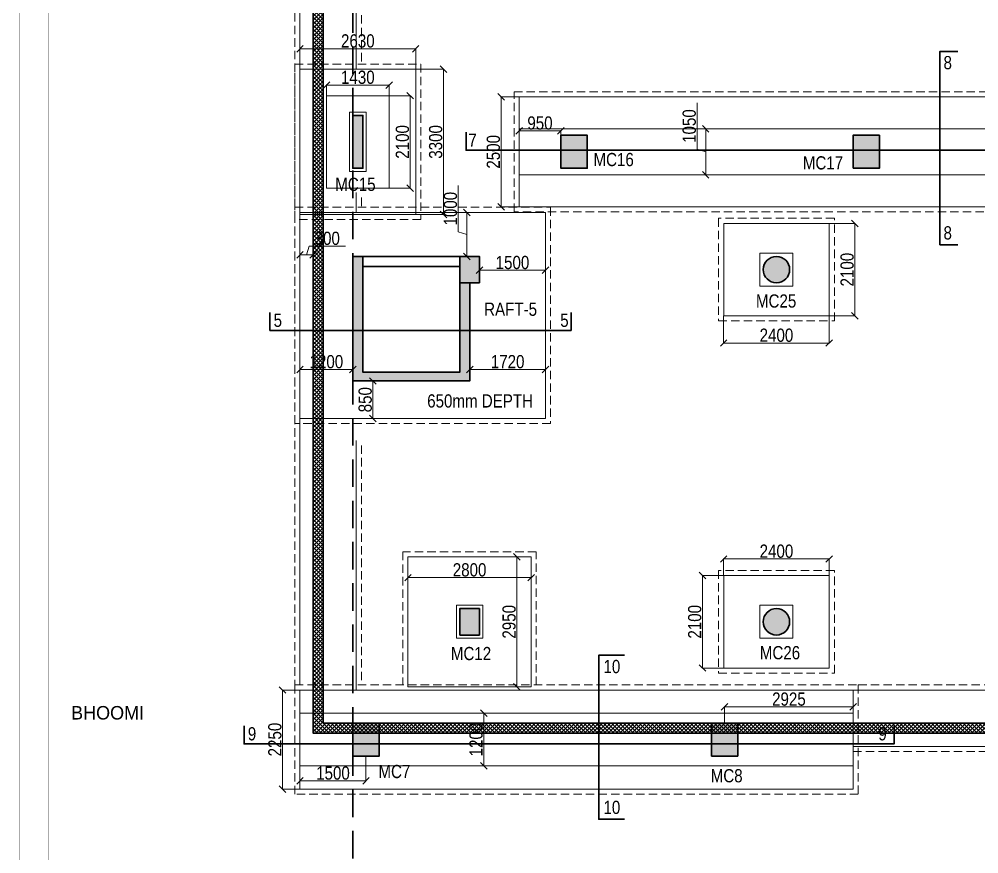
# Model space of a CAD drawing. Header units: millimetres. Extents: x 1112055 to 3390982, y -148532 to 766891.
# Drawn here: x 1978202 to 2000013, y 611892 to 630850 of the extents above; entities that cross this region are included whole.
import ezdxf

# ---------------------------------------------------------------- set-up
doc = ezdxf.new("R2010")
doc.units = ezdxf.units.MM
doc.header["$PDMODE"] = 35
doc.header["$PDSIZE"] = -25
doc.linetypes.add('DASHED2', pattern=[0.375, 0.25, -0.125])
doc.linetypes.add('Hidden', pattern=[9.525, 6.35, -3.175])
for name, color, linetype, lineweight in [('B COL. NO.', 3, 'Continuous', 20), ('B FINAL COLUMN', 1, 'Continuous', 30), ('B FOOTING', 49, 'Continuous', 20), ('B FOOTING DIM', 234, 'Continuous', 9), ('B HATCH', 250, 'Continuous', 0), ('B P.C.C', 251, 'Continuous', 0), ('B TITLE BLOCK', 250, 'Continuous', 0)]:
    doc.layers.add(name, color=color, linetype=linetype, lineweight=lineweight)
doc.layers.add('B Pedestal', color=7, linetype='Continuous', lineweight=9, true_color=0x5c8948)
doc.layers.add('B-COL HT', color=7, linetype='Continuous', lineweight=0, true_color=0x4e4f45)
doc.styles.add('SWINC', font='swissc.ttf')
doc.dimstyles.new('BHOOMI', dxfattribs={"dimtxt": 230, "dimasz": 150, "dimexe": 10, "dimexo": 0, "dimgap": 25, "dimtad": 1, "dimdec": 0, "dimzin": 0, "dimdsep": 46, "dimtxsty": 'SWINC', "dimblk": 'OBLIQUE', "dimcen": 0.09, "dimclrd": 250, "dimclre": 250, "dimclrt": 256, "dimaunit": 1, "dimadec": 3, "dimazin": 0, "dimtfac": 1, "dimtdec": 0, "dimtofl": 0, "dimtmove": 1, "dimatfit": 3, "dimfxl": 100, "dimtolj": 1, "dimtzin": 0, "dimlwd": 9, "dimlwe": 5, "dimarcsym": 0})

# ---------------------------------------------------------------- blocks, each defined once
blk = doc.blocks.new('_Oblique')
at = {"color": 0, "linetype": 'ByBlock', "lineweight": -2}
blk.add_line((-0.5, -0.5), (0.5, 0.5), dxfattribs=at)
blk = doc.blocks.new('*D2674')
at = {"layer": 'B FOOTING DIM', "color": 250, "lineweight": 5, "ltscale": 0.5, "transparency": 16777216}
for p, q in [((1988664, 625462), (1988664, 625137)), ((1990164, 625462), (1990164, 625137)), ((1988664, 625147), (1990164, 625147))]:
    blk.add_line(p, q, dxfattribs=at)
at = {"layer": 'Defpoints', "color": 0, "transparency": 16777216}
for p in [(1988664, 625462), (1990164, 625462), (1990164, 625147)]:
    blk.add_point(p, dxfattribs=at)
at = {"layer": 'B FOOTING DIM', "color": 250, "lineweight": 5, "transparency": 16777216, "xscale": 150, "yscale": 150, "zscale": 150, "rotation": 180}
blk.add_blockref('_Oblique', (1988664, 625147), dxfattribs=at)
at = {"layer": 'B FOOTING DIM', "color": 250, "lineweight": 5, "transparency": 16777216, "xscale": 150, "yscale": 150, "zscale": 150}
blk.add_blockref('_Oblique', (1990164, 625147), dxfattribs=at)
at = {"layer": 'B FOOTING DIM', "transparency": 16777216, "insert": (1989414, 625322), "char_height": 300, "attachment_point": 5, "style": 'SWINC'}
blk.add_mtext('\\A1;1500', dxfattribs=at)
blk = doc.blocks.new('*D2675')
at = {"layer": 'B FOOTING DIM', "color": 250, "lineweight": 5, "ltscale": 0.5, "transparency": 16777216}
for p, q in [((1988180, 627071), (1988180, 626021)), ((1988577, 626462), (1988367, 626462)), ((1988377, 625462), (1988377, 626462)), ((1988180, 626021), (1988377, 625962)), ((1988664, 625462), (1988367, 625462))]:
    blk.add_line(p, q, dxfattribs=at)
at = {"layer": 'Defpoints', "color": 0, "transparency": 16777216}
for p in [(1988377, 626462), (1988577, 626462), (1988664, 625462)]:
    blk.add_point(p, dxfattribs=at)
at = {"layer": 'B FOOTING DIM', "color": 250, "lineweight": 5, "transparency": 16777216, "xscale": 150, "yscale": 150, "zscale": 150}
for p, rotation in [((1988377, 626462), 90), ((1988377, 625462), 270)]:
    blk.add_blockref('_Oblique', p, dxfattribs=dict(at, rotation=rotation))
at = {"layer": 'B FOOTING DIM', "transparency": 16777216, "insert": (1988005, 626546), "char_height": 300, "attachment_point": 5, "rotation": 90, "style": 'SWINC'}
blk.add_mtext('\\A1;1000', dxfattribs=at)
blk = doc.blocks.new('*D2676')
at = {"layer": 'B FOOTING DIM', "color": 250, "lineweight": 5, "ltscale": 0.5, "transparency": 16777216}
for p, q in [((1984793, 625696), (1984734, 625498)), ((1985615, 625696), (1984793, 625696)), ((1984584, 625426), (1984584, 625508)), ((1984884, 625498), (1984584, 625498)), ((1984884, 625364), (1984884, 625508))]:
    blk.add_line(p, q, dxfattribs=at)
at = {"layer": 'Defpoints', "color": 0, "transparency": 16777216}
for p in [(1984584, 625498), (1984584, 625426), (1984884, 625364)]:
    blk.add_point(p, dxfattribs=at)
at = {"layer": 'B FOOTING DIM', "color": 250, "lineweight": 5, "transparency": 16777216, "xscale": 150, "yscale": 150, "zscale": 150, "rotation": 180}
blk.add_blockref('_Oblique', (1984584, 625498), dxfattribs=at)
at = {"layer": 'B FOOTING DIM', "color": 250, "lineweight": 5, "transparency": 16777216, "xscale": 150, "yscale": 150, "zscale": 150}
blk.add_blockref('_Oblique', (1984884, 625498), dxfattribs=at)
at = {"layer": 'B FOOTING DIM', "transparency": 16777216, "insert": (1985204, 625871), "char_height": 300, "attachment_point": 5, "style": 'SWINC'}
blk.add_mtext('\\A1;300', dxfattribs=at)
blk = doc.blocks.new('*D2677')
at = {"layer": 'B FOOTING DIM', "color": 250, "lineweight": 5, "ltscale": 0.5, "transparency": 16777216}
for p, q in [((1985784, 622632), (1986252, 622632)), ((1986242, 622632), (1986242, 621782)), ((1985784, 621782), (1986252, 621782))]:
    blk.add_line(p, q, dxfattribs=at)
at = {"layer": 'Defpoints', "color": 0, "transparency": 16777216}
for p in [(1985784, 622632), (1985784, 621782), (1986242, 621782)]:
    blk.add_point(p, dxfattribs=at)
at = {"layer": 'B FOOTING DIM', "color": 250, "lineweight": 5, "transparency": 16777216, "xscale": 150, "yscale": 150, "zscale": 150}
for p, rotation in [((1986242, 622632), 90), ((1986242, 621782), 270)]:
    blk.add_blockref('_Oblique', p, dxfattribs=dict(at, rotation=rotation))
at = {"layer": 'B FOOTING DIM', "transparency": 16777216, "insert": (1986067, 622207), "char_height": 300, "attachment_point": 5, "rotation": 90, "style": 'SWINC'}
blk.add_mtext('\\A1;850', dxfattribs=at)
blk = doc.blocks.new('*D2678')
at = {"layer": 'B FOOTING DIM', "color": 250, "lineweight": 5, "ltscale": 0.5, "transparency": 16777216}
for p, q in [((1988444, 622632), (1988444, 622904)), ((1988444, 622894), (1990164, 622894)), ((1990164, 622632), (1990164, 622904))]:
    blk.add_line(p, q, dxfattribs=at)
at = {"layer": 'Defpoints', "color": 0, "transparency": 16777216}
for p in [(1990164, 622894), (1988444, 622632), (1990164, 622632)]:
    blk.add_point(p, dxfattribs=at)
at = {"layer": 'B FOOTING DIM', "color": 250, "lineweight": 5, "transparency": 16777216, "xscale": 150, "yscale": 150, "zscale": 150, "rotation": 180}
blk.add_blockref('_Oblique', (1988444, 622894), dxfattribs=at)
at = {"layer": 'B FOOTING DIM', "color": 250, "lineweight": 5, "transparency": 16777216, "xscale": 150, "yscale": 150, "zscale": 150}
blk.add_blockref('_Oblique', (1990164, 622894), dxfattribs=at)
at = {"layer": 'B FOOTING DIM', "transparency": 16777216, "insert": (1989304, 623069), "char_height": 300, "attachment_point": 5, "style": 'SWINC'}
blk.add_mtext('\\A1;1720', dxfattribs=at)
blk = doc.blocks.new('*D2679')
at = {"layer": 'B FOOTING DIM', "color": 250, "lineweight": 5, "ltscale": 0.5, "transparency": 16777216}
for p, q in [((1987039, 618637), (1987039, 618155)), ((1989839, 618637), (1989839, 618155)), ((1987039, 618165), (1989839, 618165))]:
    blk.add_line(p, q, dxfattribs=at)
at = {"layer": 'Defpoints', "color": 0, "transparency": 16777216}
for p in [(1987039, 618637), (1989839, 618637), (1989839, 618165)]:
    blk.add_point(p, dxfattribs=at)
at = {"layer": 'B FOOTING DIM', "color": 250, "lineweight": 5, "transparency": 16777216, "xscale": 150, "yscale": 150, "zscale": 150, "rotation": 180}
blk.add_blockref('_Oblique', (1987039, 618165), dxfattribs=at)
at = {"layer": 'B FOOTING DIM', "color": 250, "lineweight": 5, "transparency": 16777216, "xscale": 150, "yscale": 150, "zscale": 150}
blk.add_blockref('_Oblique', (1989839, 618165), dxfattribs=at)
at = {"layer": 'B FOOTING DIM', "transparency": 16777216, "insert": (1988439, 618340), "char_height": 300, "attachment_point": 5, "style": 'SWINC'}
blk.add_mtext('\\A1;2800', dxfattribs=at)
blk = doc.blocks.new('*D2680')
at = {"layer": 'B FOOTING DIM', "color": 250, "lineweight": 5, "ltscale": 0.5, "transparency": 16777216}
for p, q in [((1989839, 618637), (1989503, 618637)), ((1989513, 618637), (1989513, 615687)), ((1989839, 615687), (1989503, 615687))]:
    blk.add_line(p, q, dxfattribs=at)
at = {"layer": 'Defpoints', "color": 0, "transparency": 16777216}
for p in [(1989839, 618637), (1989513, 615687), (1989839, 615687)]:
    blk.add_point(p, dxfattribs=at)
at = {"layer": 'B FOOTING DIM', "color": 250, "lineweight": 5, "transparency": 16777216, "xscale": 150, "yscale": 150, "zscale": 150}
for p, rotation in [((1989513, 618637), 90), ((1989513, 615687), 270)]:
    blk.add_blockref('_Oblique', p, dxfattribs=dict(at, rotation=rotation))
at = {"layer": 'B FOOTING DIM', "transparency": 16777216, "insert": (1989338, 617162), "char_height": 300, "attachment_point": 5, "rotation": 90, "style": 'SWINC'}
blk.add_mtext('\\A1;2950', dxfattribs=at)
blk = doc.blocks.new('*D2683')
at = {"layer": 'B FOOTING DIM', "color": 250, "lineweight": 5, "ltscale": 0.5, "transparency": 16777216}
for p, q in [((1987214, 629713), (1987854, 629713)), ((1987844, 626413), (1987844, 629713)), ((1987214, 626413), (1987854, 626413))]:
    blk.add_line(p, q, dxfattribs=at)
at = {"layer": 'Defpoints', "color": 0, "transparency": 16777216}
for p in [(1987214, 629713), (1987844, 629713), (1987214, 626413)]:
    blk.add_point(p, dxfattribs=at)
at = {"layer": 'B FOOTING DIM', "color": 250, "lineweight": 5, "transparency": 16777216, "xscale": 150, "yscale": 150, "zscale": 150}
for p, rotation in [((1987844, 629713), 90), ((1987844, 626413), 270)]:
    blk.add_blockref('_Oblique', p, dxfattribs=dict(at, rotation=rotation))
at = {"layer": 'B FOOTING DIM', "transparency": 16777216, "insert": (1987669, 628063), "char_height": 300, "attachment_point": 5, "rotation": 90, "style": 'SWINC'}
blk.add_mtext('\\A1;3300', dxfattribs=at)
blk = doc.blocks.new('*D2684')
at = {"layer": 'B FOOTING DIM', "color": 250, "lineweight": 5, "ltscale": 0.5, "transparency": 16777216}
for p, q in [((1984584, 629713), (1984584, 630190)), ((1987214, 630180), (1984584, 630180)), ((1987214, 629713), (1987214, 630190))]:
    blk.add_line(p, q, dxfattribs=at)
at = {"layer": 'Defpoints', "color": 0, "transparency": 16777216}
for p in [(1984584, 630180), (1984584, 629713), (1987214, 629713)]:
    blk.add_point(p, dxfattribs=at)
at = {"layer": 'B FOOTING DIM', "color": 250, "lineweight": 5, "transparency": 16777216, "xscale": 150, "yscale": 150, "zscale": 150, "rotation": 180}
blk.add_blockref('_Oblique', (1984584, 630180), dxfattribs=at)
at = {"layer": 'B FOOTING DIM', "color": 250, "lineweight": 5, "transparency": 16777216, "xscale": 150, "yscale": 150, "zscale": 150}
blk.add_blockref('_Oblique', (1987214, 630180), dxfattribs=at)
at = {"layer": 'B FOOTING DIM', "transparency": 16777216, "insert": (1985899, 630355), "char_height": 300, "attachment_point": 5, "style": 'SWINC'}
blk.add_mtext('\\A1;2630', dxfattribs=at)
blk = doc.blocks.new('*D2685')
at = {"layer": 'B FOOTING DIM', "color": 250, "lineweight": 5, "ltscale": 0.5, "transparency": 16777216}
for p, q in [((1985184, 629113), (1985184, 629365)), ((1986614, 629355), (1985184, 629355)), ((1986614, 629113), (1986614, 629365))]:
    blk.add_line(p, q, dxfattribs=at)
at = {"layer": 'Defpoints', "color": 0, "transparency": 16777216}
for p in [(1985184, 629355), (1985184, 629113), (1986614, 629113)]:
    blk.add_point(p, dxfattribs=at)
at = {"layer": 'B FOOTING DIM', "color": 250, "lineweight": 5, "transparency": 16777216, "xscale": 150, "yscale": 150, "zscale": 150, "rotation": 180}
blk.add_blockref('_Oblique', (1985184, 629355), dxfattribs=at)
at = {"layer": 'B FOOTING DIM', "color": 250, "lineweight": 5, "transparency": 16777216, "xscale": 150, "yscale": 150, "zscale": 150}
blk.add_blockref('_Oblique', (1986614, 629355), dxfattribs=at)
at = {"layer": 'B FOOTING DIM', "transparency": 16777216, "insert": (1985899, 629530), "char_height": 300, "attachment_point": 5, "style": 'SWINC'}
blk.add_mtext('\\A1;1430', dxfattribs=at)
blk = doc.blocks.new('*D2686')
at = {"layer": 'B FOOTING DIM', "color": 250, "lineweight": 5, "ltscale": 0.5, "transparency": 16777216}
for p, q in [((1986614, 629113), (1987098, 629113)), ((1987088, 629113), (1987088, 627013)), ((1986614, 627013), (1987098, 627013))]:
    blk.add_line(p, q, dxfattribs=at)
at = {"layer": 'Defpoints', "color": 0, "transparency": 16777216}
for p in [(1986614, 629113), (1986614, 627013), (1987088, 627013)]:
    blk.add_point(p, dxfattribs=at)
at = {"layer": 'B FOOTING DIM', "color": 250, "lineweight": 5, "transparency": 16777216, "xscale": 150, "yscale": 150, "zscale": 150}
for p, rotation in [((1987088, 629113), 90), ((1987088, 627013), 270)]:
    blk.add_blockref('_Oblique', p, dxfattribs=dict(at, rotation=rotation))
at = {"layer": 'B FOOTING DIM', "transparency": 16777216, "insert": (1986913, 628063), "char_height": 300, "attachment_point": 5, "rotation": 90, "style": 'SWINC'}
blk.add_mtext('\\A1;2100', dxfattribs=at)
blk = doc.blocks.new('*D2562')
at = {"layer": 'B FOOTING DIM', "color": 250, "lineweight": 5, "ltscale": 0.5, "transparency": 16777216}
for p, q in [((1994214, 618212), (1993722, 618212)), ((1993732, 618212), (1993732, 616112)), ((1994214, 616112), (1993722, 616112))]:
    blk.add_line(p, q, dxfattribs=at)
at = {"layer": 'Defpoints', "color": 0, "transparency": 16777216}
for p in [(1994214, 618212), (1993732, 616112), (1994214, 616112)]:
    blk.add_point(p, dxfattribs=at)
at = {"layer": 'B FOOTING DIM', "color": 250, "lineweight": 5, "transparency": 16777216, "xscale": 150, "yscale": 150, "zscale": 150}
for p, rotation in [((1993732, 618212), 90), ((1993732, 616112), 270)]:
    blk.add_blockref('_Oblique', p, dxfattribs=dict(at, rotation=rotation))
at = {"layer": 'B FOOTING DIM', "transparency": 16777216, "insert": (1993557, 617162), "char_height": 300, "attachment_point": 5, "rotation": 90, "style": 'SWINC'}
blk.add_mtext('\\A1;2100', dxfattribs=at)
blk = doc.blocks.new('*D2563')
at = {"layer": 'B FOOTING DIM', "color": 250, "lineweight": 5, "ltscale": 0.5, "transparency": 16777216}
for p, q in [((1994214, 618212), (1994214, 618599)), ((1994214, 618589), (1996614, 618589)), ((1996614, 618212), (1996614, 618599))]:
    blk.add_line(p, q, dxfattribs=at)
at = {"layer": 'Defpoints', "color": 0, "transparency": 16777216}
for p in [(1996614, 618589), (1994214, 618212), (1996614, 618212)]:
    blk.add_point(p, dxfattribs=at)
at = {"layer": 'B FOOTING DIM', "color": 250, "lineweight": 5, "transparency": 16777216, "xscale": 150, "yscale": 150, "zscale": 150, "rotation": 180}
blk.add_blockref('_Oblique', (1994214, 618589), dxfattribs=at)
at = {"layer": 'B FOOTING DIM', "color": 250, "lineweight": 5, "transparency": 16777216, "xscale": 150, "yscale": 150, "zscale": 150}
blk.add_blockref('_Oblique', (1996614, 618589), dxfattribs=at)
at = {"layer": 'B FOOTING DIM', "transparency": 16777216, "insert": (1995414, 618764), "char_height": 300, "attachment_point": 5, "style": 'SWINC'}
blk.add_mtext('\\A1;2400', dxfattribs=at)
blk = doc.blocks.new('*D2564')
at = {"layer": 'B FOOTING DIM', "color": 250, "lineweight": 5, "ltscale": 0.5, "transparency": 16777216}
for p, q in [((1996614, 626212), (1997206, 626212)), ((1997196, 626212), (1997196, 624112)), ((1996614, 624112), (1997206, 624112))]:
    blk.add_line(p, q, dxfattribs=at)
at = {"layer": 'Defpoints', "color": 0, "transparency": 16777216}
for p in [(1996614, 626212), (1996614, 624112), (1997196, 624112)]:
    blk.add_point(p, dxfattribs=at)
at = {"layer": 'B FOOTING DIM', "color": 250, "lineweight": 5, "transparency": 16777216, "xscale": 150, "yscale": 150, "zscale": 150}
for p, rotation in [((1997196, 626212), 90), ((1997196, 624112), 270)]:
    blk.add_blockref('_Oblique', p, dxfattribs=dict(at, rotation=rotation))
at = {"layer": 'B FOOTING DIM', "transparency": 16777216, "insert": (1997021, 625162), "char_height": 300, "attachment_point": 5, "rotation": 90, "style": 'SWINC'}
blk.add_mtext('\\A1;2100', dxfattribs=at)
blk = doc.blocks.new('*D2565')
at = {"layer": 'B FOOTING DIM', "color": 250, "lineweight": 5, "ltscale": 0.5, "transparency": 16777216}
for p, q in [((1994214, 624112), (1994214, 623485)), ((1996614, 624112), (1996614, 623485)), ((1994214, 623495), (1996614, 623495))]:
    blk.add_line(p, q, dxfattribs=at)
at = {"layer": 'Defpoints', "color": 0, "transparency": 16777216}
for p in [(1994214, 624112), (1996614, 624112), (1996614, 623495)]:
    blk.add_point(p, dxfattribs=at)
at = {"layer": 'B FOOTING DIM', "color": 250, "lineweight": 5, "transparency": 16777216, "xscale": 150, "yscale": 150, "zscale": 150, "rotation": 180}
blk.add_blockref('_Oblique', (1994214, 623495), dxfattribs=at)
at = {"layer": 'B FOOTING DIM', "color": 250, "lineweight": 5, "transparency": 16777216, "xscale": 150, "yscale": 150, "zscale": 150}
blk.add_blockref('_Oblique', (1996614, 623495), dxfattribs=at)
at = {"layer": 'B FOOTING DIM', "transparency": 16777216, "insert": (1995414, 623670), "char_height": 300, "attachment_point": 5, "style": 'SWINC'}
blk.add_mtext('\\A1;2400', dxfattribs=at)
blk = doc.blocks.new('*D2581')
at = {"layer": 'B FOOTING DIM', "color": 250, "lineweight": 5, "ltscale": 0.5, "transparency": 16777216}
for p, q in [((1984584, 622632), (1984584, 622904)), ((1985784, 622894), (1984584, 622894)), ((1985784, 622632), (1985784, 622904))]:
    blk.add_line(p, q, dxfattribs=at)
at = {"layer": 'Defpoints', "color": 0, "transparency": 16777216}
for p in [(1984584, 622894), (1984584, 622632), (1985784, 622632)]:
    blk.add_point(p, dxfattribs=at)
at = {"layer": 'B FOOTING DIM', "color": 250, "lineweight": 5, "transparency": 16777216, "xscale": 150, "yscale": 150, "zscale": 150, "rotation": 180}
blk.add_blockref('_Oblique', (1984584, 622894), dxfattribs=at)
at = {"layer": 'B FOOTING DIM', "color": 250, "lineweight": 5, "transparency": 16777216, "xscale": 150, "yscale": 150, "zscale": 150}
blk.add_blockref('_Oblique', (1985784, 622894), dxfattribs=at)
at = {"layer": 'B FOOTING DIM', "transparency": 16777216, "insert": (1985184, 623069), "char_height": 300, "attachment_point": 5, "style": 'SWINC'}
blk.add_mtext('\\A1;1200', dxfattribs=at)
blk = doc.blocks.new('*D2656')
at = {"layer": 'B FOOTING DIM', "color": 250, "lineweight": 5, "ltscale": 0.5, "transparency": 16777216}
for p, q in [((1989564, 629088), (1989145, 629088)), ((1989155, 629088), (1989155, 626588)), ((1989564, 626588), (1989145, 626588))]:
    blk.add_line(p, q, dxfattribs=at)
at = {"layer": 'Defpoints', "color": 0, "transparency": 16777216}
for p in [(1989564, 629088), (1989155, 626588), (1989564, 626588)]:
    blk.add_point(p, dxfattribs=at)
at = {"layer": 'B FOOTING DIM', "color": 250, "lineweight": 5, "transparency": 16777216, "xscale": 150, "yscale": 150, "zscale": 150}
for p, rotation in [((1989155, 629088), 90), ((1989155, 626588), 270)]:
    blk.add_blockref('_Oblique', p, dxfattribs=dict(at, rotation=rotation))
at = {"layer": 'B FOOTING DIM', "transparency": 16777216, "insert": (1988980, 627838), "char_height": 300, "attachment_point": 5, "rotation": 90, "style": 'SWINC'}
blk.add_mtext('\\A1;2500', dxfattribs=at)
blk = doc.blocks.new('*D2657')
at = {"layer": 'B FOOTING DIM', "color": 250, "lineweight": 5, "ltscale": 0.5, "transparency": 16777216}
for p, q in [((1993608, 628948), (1993608, 627898)), ((1993902, 628363), (1993795, 628363)), ((1993805, 627313), (1993805, 628363)), ((1993608, 627898), (1993805, 627838)), ((1993902, 627313), (1993795, 627313))]:
    blk.add_line(p, q, dxfattribs=at)
at = {"layer": 'Defpoints', "color": 0, "transparency": 16777216}
for p in [(1993805, 628363), (1993902, 628363), (1993902, 627313)]:
    blk.add_point(p, dxfattribs=at)
at = {"layer": 'B FOOTING DIM', "color": 250, "lineweight": 5, "transparency": 16777216, "xscale": 150, "yscale": 150, "zscale": 150}
for p, rotation in [((1993805, 628363), 90), ((1993805, 627313), 270)]:
    blk.add_blockref('_Oblique', p, dxfattribs=dict(at, rotation=rotation))
at = {"layer": 'B FOOTING DIM', "transparency": 16777216, "insert": (1993433, 628423), "char_height": 300, "attachment_point": 5, "rotation": 90, "style": 'SWINC'}
blk.add_mtext('\\A1;1050', dxfattribs=at)
blk = doc.blocks.new('*D2659')
at = {"layer": 'B FOOTING DIM', "color": 250, "lineweight": 5, "ltscale": 0.5, "transparency": 16777216}
for p, q in [((1989564, 628213), (1989564, 628326)), ((1990514, 628316), (1989564, 628316)), ((1990514, 628213), (1990514, 628326))]:
    blk.add_line(p, q, dxfattribs=at)
at = {"layer": 'Defpoints', "color": 0, "transparency": 16777216}
for p in [(1989564, 628316), (1989564, 628213), (1990514, 628213)]:
    blk.add_point(p, dxfattribs=at)
at = {"layer": 'B FOOTING DIM', "color": 250, "lineweight": 5, "transparency": 16777216, "xscale": 150, "yscale": 150, "zscale": 150, "rotation": 180}
blk.add_blockref('_Oblique', (1989564, 628316), dxfattribs=at)
at = {"layer": 'B FOOTING DIM', "color": 250, "lineweight": 5, "transparency": 16777216, "xscale": 150, "yscale": 150, "zscale": 150}
blk.add_blockref('_Oblique', (1990514, 628316), dxfattribs=at)
at = {"layer": 'B FOOTING DIM', "transparency": 16777216, "insert": (1990039, 628491), "char_height": 300, "attachment_point": 5, "style": 'SWINC'}
blk.add_mtext('\\A1;950', dxfattribs=at)
blk = doc.blocks.new('*D2660')
at = {"layer": 'B FOOTING DIM', "color": 250, "lineweight": 5, "ltscale": 0.5, "transparency": 16777216}
for p, q in [((1984584, 614112), (1984584, 613539)), ((1986084, 614112), (1986084, 613539)), ((1986084, 613549), (1984584, 613549))]:
    blk.add_line(p, q, dxfattribs=at)
at = {"layer": 'Defpoints', "color": 0, "transparency": 16777216}
for p in [(1984584, 614112), (1986084, 614112), (1984584, 613549)]:
    blk.add_point(p, dxfattribs=at)
at = {"layer": 'B FOOTING DIM', "color": 250, "lineweight": 5, "transparency": 16777216, "xscale": 150, "yscale": 150, "zscale": 150, "rotation": 180}
blk.add_blockref('_Oblique', (1984584, 613549), dxfattribs=at)
at = {"layer": 'B FOOTING DIM', "color": 250, "lineweight": 5, "transparency": 16777216, "xscale": 150, "yscale": 150, "zscale": 150}
blk.add_blockref('_Oblique', (1986084, 613549), dxfattribs=at)
at = {"layer": 'B FOOTING DIM', "transparency": 16777216, "insert": (1985334, 613724), "char_height": 300, "attachment_point": 5, "style": 'SWINC'}
blk.add_mtext('\\A1;1500', dxfattribs=at)
blk = doc.blocks.new('*D2661')
at = {"layer": 'B FOOTING DIM', "color": 250, "lineweight": 5, "ltscale": 0.5, "transparency": 16777216}
for p, q in [((1994234, 614862), (1994234, 615239)), ((1994234, 615229), (1997159, 615229)), ((1997159, 614862), (1997159, 615239))]:
    blk.add_line(p, q, dxfattribs=at)
at = {"layer": 'Defpoints', "color": 0, "transparency": 16777216}
for p in [(1997159, 615229), (1994234, 614862), (1997159, 614862)]:
    blk.add_point(p, dxfattribs=at)
at = {"layer": 'B FOOTING DIM', "color": 250, "lineweight": 5, "transparency": 16777216, "xscale": 150, "yscale": 150, "zscale": 150, "rotation": 180}
blk.add_blockref('_Oblique', (1994234, 615229), dxfattribs=at)
at = {"layer": 'B FOOTING DIM', "color": 250, "lineweight": 5, "transparency": 16777216, "xscale": 150, "yscale": 150, "zscale": 150}
blk.add_blockref('_Oblique', (1997159, 615229), dxfattribs=at)
at = {"layer": 'B FOOTING DIM', "transparency": 16777216, "insert": (1995697, 615404), "char_height": 300, "attachment_point": 5, "style": 'SWINC'}
blk.add_mtext('\\A1;2925', dxfattribs=at)
blk = doc.blocks.new('*D2662')
at = {"layer": 'B FOOTING DIM', "color": 250, "lineweight": 5, "ltscale": 0.5, "transparency": 16777216}
for p, q in [((1984584, 615612), (1984179, 615612)), ((1984189, 613362), (1984189, 615612)), ((1984584, 613362), (1984179, 613362))]:
    blk.add_line(p, q, dxfattribs=at)
at = {"layer": 'Defpoints', "color": 0, "transparency": 16777216}
for p in [(1984189, 615612), (1984584, 615612), (1984584, 613362)]:
    blk.add_point(p, dxfattribs=at)
at = {"layer": 'B FOOTING DIM', "color": 250, "lineweight": 5, "transparency": 16777216, "xscale": 150, "yscale": 150, "zscale": 150}
for p, rotation in [((1984189, 615612), 90), ((1984189, 613362), 270)]:
    blk.add_blockref('_Oblique', p, dxfattribs=dict(at, rotation=rotation))
at = {"layer": 'B FOOTING DIM', "transparency": 16777216, "insert": (1984014, 614487), "char_height": 300, "attachment_point": 5, "rotation": 90, "style": 'SWINC'}
blk.add_mtext('\\A1;2250', dxfattribs=at)
blk = doc.blocks.new('*D2663')
at = {"layer": 'B FOOTING DIM', "color": 250, "lineweight": 5, "ltscale": 0.5, "transparency": 16777216}
for p, q in [((1988591, 615087), (1988771, 615087)), ((1988761, 613887), (1988761, 615087)), ((1988591, 613887), (1988771, 613887))]:
    blk.add_line(p, q, dxfattribs=at)
at = {"layer": 'Defpoints', "color": 0, "transparency": 16777216}
for p in [(1988591, 615087), (1988761, 615087), (1988591, 613887)]:
    blk.add_point(p, dxfattribs=at)
at = {"layer": 'B FOOTING DIM', "color": 250, "lineweight": 5, "transparency": 16777216, "xscale": 150, "yscale": 150, "zscale": 150}
for p, rotation in [((1988761, 615087), 90), ((1988761, 613887), 270)]:
    blk.add_blockref('_Oblique', p, dxfattribs=dict(at, rotation=rotation))
at = {"layer": 'B FOOTING DIM', "transparency": 16777216, "insert": (1988586, 614487), "char_height": 300, "attachment_point": 5, "rotation": 90, "style": 'SWINC'}
blk.add_mtext('\\A1;1200', dxfattribs=at)

msp = doc.modelspace()

# ---------------------------------------------------------------- hatches: boundary and pattern name
at = {"layer": 'B HATCH', "lineweight": 0}
h = msp.add_hatch(dxfattribs=at)
h.set_pattern_fill('ANSI37', color=250, scale=20, style=0)
h.set_pattern_definition([(45, (271573.584, 205286.05), (-44.9012806, 44.9012806), []), (135, (271573.584, 205286.05), (-44.9012806, -44.9012806), [])])
h.paths.add_polyline_path([(2048204.1, 723875.9), (2048204.1, 727418.8), (2041029.1, 727292.9), (2041029.1, 723876.1)], flags=16)
h.paths.add_polyline_path([(2022340.1, 724422.7), (2027289.1, 724422.7), (2027289.1, 727051.5), (2022340.1, 726964.7)], flags=16)
h.paths.add_polyline_path([(2029179.1, 727085), (2029629.1, 727092.9), (2029629.1, 723875.7), (2029179.1, 723875.7)], flags=16)
h.paths.add_polyline_path([(1985114.1, 723607.5), (1985114.1, 614861.9), (2035574.1, 614861.9), (2035574.1, 654741.9), (2048204.1, 654741.9), (2048204.1, 723645.9), (2029165.7, 723646.5), (2029165.7, 720986.9), (2028949.1, 720986.9), (2028949.1, 727080.9), (2027519.1, 727055.8), (2027519.1, 720986.9), (2027289.1, 720986.9), (2027289.1, 724192.7), (2017838.1, 724192.7), (2017838.1, 723607.5)], flags=16)
h.paths.add_polyline_path([(2040803.8, 727289), (2040803.8, 723876.1), (2033374.1, 723876.4), (2033374.1, 727158.6)], flags=16)
h.paths.add_polyline_path([(2029859.1, 723876.5), (2029859.1, 727096.9), (2033144.1, 727154.5), (2033144.1, 723876.4)], flags=16)
h.paths.add_polyline_path([(2017608.1, 723837.5), (1984884.1, 723837.5), (1984884.1, 614631.9), (2035804.1, 614631.9), (2035804.1, 654511.9), (2048434.1, 654511.9), (2048434.1, 727652.9), (2022110.1, 727190.9), (2022110.1, 724422.7), (2017608.1, 724422.7)])
at = {"layer": 'B-COL HT', "lineweight": 0}
h = msp.add_hatch(color=250, dxfattribs=at)
h.dxf.hatch_style = 1
h.paths.add_polyline_path([(1985784.1, 628663.4), (1985784.1, 627463.4), (1986014.1, 627463.4), (1986014.1, 628663.4)])
h = msp.add_hatch(color=250, dxfattribs=at)
h.dxf.hatch_style = 1
h.paths.add_polyline_path([(1990514.1, 628213.4), (1990514.1, 627463.4), (1991114.1, 627463.4), (1991114.1, 628213.4)])
h = msp.add_hatch(color=250, dxfattribs=at)
h.dxf.hatch_style = 1
h.paths.add_polyline_path([(1997154.1, 627463.4), (1997154.1, 628213.4), (1997754.1, 628213.4), (1997754.1, 627463.4)])
h = msp.add_hatch(color=250, dxfattribs=at)
h.dxf.hatch_style = 1
h.paths.add_polyline_path([(1988214.1, 624861.9), (1988444.1, 624861.9), (1988444.1, 622632.4), (1985784.1, 622631.9), (1985784.1, 625461.4), (1986014.1, 625461.4), (1986014.1, 622831.9), (1988214.1, 622832.4)])
h = msp.add_hatch(color=250, dxfattribs=at)
h.dxf.hatch_style = 1
h.paths.add_polyline_path([(1988214.1, 624861.9), (1988664.1, 624861.9), (1988664.1, 625461.9), (1988214.1, 625461.9)])
h = msp.add_hatch(color=250, dxfattribs=at)
h.dxf.hatch_style = 1
edge = h.paths.add_edge_path()
edge.add_arc((1995414.1, 625161.9), 300, 0, 360)
h = msp.add_hatch(color=250, dxfattribs=at)
h.dxf.hatch_style = 1
h.paths.add_polyline_path([(1988214.1, 616861.9), (1988664.1, 616861.9), (1988664.1, 617461.9), (1988214.1, 617461.9)])
h = msp.add_hatch(color=250, dxfattribs=at)
h.dxf.hatch_style = 1
edge = h.paths.add_edge_path()
edge.add_arc((1995414.1, 617161.9), 300, 0, 360)
h = msp.add_hatch(color=250, dxfattribs=at)
h.dxf.hatch_style = 1
h.paths.add_polyline_path([(1985784.1, 614111.9), (1986384.1, 614111.9), (1986384.1, 614861.9), (1985784.1, 614861.9)])
h = msp.add_hatch(color=250, dxfattribs=at)
h.dxf.hatch_style = 1
h.paths.add_polyline_path([(1993934.1, 614111.9), (1994534.1, 614111.9), (1994534.1, 614861.9), (1993934.1, 614861.9)])

# ---------------------------------------------------------------- linework, layer by layer
at = {"color": 16, "linetype": 'DASHED2', "lineweight": 30, "ltscale": 2500}
msp.add_lwpolyline([(1985784.1, 636163.4), (2011384.1, 636163.4), (2011384.1, 606163.4), (1985784.1, 606163.4), (1985784.1, 636163.4)], dxfattribs=at)
at = {"color": 6, "lineweight": 30}
for points in [[(1999537.9, 630120.4), (1999128.6, 630120.4), (1999128.6, 625728.1), (1999537.9, 625728.1)], [(1988358.8, 628281), (1988358.8, 627871.8), (2013389.2, 627871.8), (2013389.2, 628281)], [(1983902, 624187.9), (1983902, 623779.1), (1990744.9, 623779.1), (1990744.9, 624188.4)], [(1991959.1, 616401.9), (1991373.8, 616401.9), (1991373.8, 612678.1), (1991959.1, 612678.1)], [(1983314.7, 614795.5), (1983314.7, 614386.2), (1998085.9, 614386.2), (1998085.9, 614795.5)]]:
    msp.add_lwpolyline(points, dxfattribs=at)
at = {"layer": 'B FINAL COLUMN', "color": 16, "lineweight": 30}
msp.add_lwpolyline([(2017608.1, 723837.5), (1984884.1, 723837.5), (1984884.1, 614631.9), (2035804.1, 614631.9), (2035804.1, 654511.9), (2048434.1, 654511.9), (2048434.1, 727652.9), (2022110.1, 727190.9), (2022110.1, 724422.7), (2017608.1, 724422.7), (2017608.1, 723837.5)], dxfattribs=at)
msp.add_lwpolyline([(1985114.1, 614861.9), (2035574.1, 614861.9), (2035574.1, 654741.9), (2048204.1, 654741.9), (2048204.1, 723645.9), (2029165.7, 723646.5), (2029165.7, 720986.9), (2028949.1, 720986.9), (2028949.1, 727080.9), (2027519.1, 727055.8), (2027519.1, 720986.9), (2027289.1, 720986.9), (2027289.1, 724192.7), (2017838.1, 724192.7), (2017838.1, 723607.5), (1985114.1, 723607.5)], close=True, dxfattribs=at)
at = {"layer": 'B FINAL COLUMN', "color": 1, "lineweight": 30}
for points in [[(1985784.1, 628663.4), (1986014.1, 628663.4), (1986014.1, 627463.4), (1985784.1, 627463.4)], [(1990514.1, 628213.4), (1991114.1, 628213.4), (1991114.1, 627463.4), (1990514.1, 627463.4)], [(1997154.1, 627463.4), (1997754.1, 627463.4), (1997754.1, 628213.4), (1997154.1, 628213.4)], [(1988214.1, 624861.9), (1988444.1, 624861.9), (1988444.1, 622632.4), (1985784.1, 622631.9), (1985784.1, 625461.4), (1986014.1, 625461.4), (1986014.1, 622831.9), (1988214.1, 622832.4)], [(1986014.1, 625231.4), (1988214.1, 625231.9), (1988214.1, 625461.9), (1986014.1, 625461.4)], [(1988214.1, 624861.9), (1988664.1, 624861.9), (1988664.1, 625461.9), (1988214.1, 625461.9)], [(1988214.1, 616861.9), (1988664.1, 616861.9), (1988664.1, 617461.9), (1988214.1, 617461.9)], [(1985784.1, 614111.9), (1986384.1, 614111.9), (1986384.1, 614861.9), (1985784.1, 614861.9)], [(1993934.1, 614111.9), (1994534.1, 614111.9), (1994534.1, 614861.9), (1993934.1, 614861.9)]]:
    msp.add_lwpolyline(points, close=True, dxfattribs=at)
at = {"layer": 'B FINAL COLUMN', "color": 5, "lineweight": 30}
for centre in [(1995414.1, 625161.9), (1995414.1, 617161.9)]:
    msp.add_circle(centre, 300, dxfattribs=at)
at = {"layer": 'B FOOTING'}
for points in [[(1984584.1, 678536.9), (1984584.1, 615726.9)], [(1985864.1, 633913.4), (1985864.1, 629713.4)], [(1985864.1, 626911.9), (1985864.1, 626462)], [(1985864.1, 621283.5), (1985864.1, 615611.9)], [(1997159.1, 615611.9), (2001084.1, 615611.9)], [(1997159.1, 614331.9), (2001084.1, 614331.9)]]:
    msp.add_lwpolyline(points, dxfattribs=at)
for points in [[(1984584.1, 629713.4), (1987214.1, 629713.4), (1987214.1, 626413.4), (1984584.1, 626413.4)], [(1985184.1, 629113.4), (1986614.1, 629113.4), (1986614.1, 627013.4), (1985184.1, 627013.4)], [(1989564.1, 629088.4), (2012584, 629088.4), (2012584, 626588.4), (1989564.1, 626588.4)], [(1984584.1, 626461.9), (1990164.1, 626462.4), (1990164.1, 621782.4), (1984584.1, 621781.9)], [(1994214.1, 626211.9), (1994214.1, 624111.9), (1996614.1, 624111.9), (1996614.1, 626211.9)], [(1987039.1, 615686.9), (1989839.1, 615686.9), (1989839.1, 618636.9), (1987039.1, 618636.9)], [(1994214.1, 618211.9), (1994214.1, 616111.9), (1996614.1, 616111.9), (1996614.1, 618211.9)], [(1984584.1, 615611.9), (1997159.1, 615611.9), (1997159.1, 613361.9), (1984584.1, 613361.9)]]:
    msp.add_lwpolyline(points, close=True, dxfattribs=at)
at = {"layer": 'B P.C.C', "color": 250, "linetype": 'Hidden', "lineweight": 0, "ltscale": 30}
for points in [[(1984469.1, 678421.9), (1984469.1, 615726.9)], [(1985979.1, 633798.4), (1985979.1, 629828.4)], [(1985979.1, 626796.9), (1985979.1, 626577)], [(1985979.1, 621168.5), (1985979.1, 615726.9)], [(1989954.1, 615726.9), (1989954.1, 618751.9), (1986924.1, 618751.9), (1986924.1, 615726.9)], [(1997274.1, 615726.9), (2000969.1, 615726.9)], [(1997159.1, 614216.9), (2000969.1, 614216.9)]]:
    msp.add_lwpolyline(points, dxfattribs=at)
for points in [[(1984469.1, 629828.4), (1987329.1, 629828.4), (1987329.1, 626298.4), (1984469.1, 626298.4)], [(1989449.1, 629203.4), (2012699, 629203.4), (2012699, 626473.4), (1989449.1, 626473.4)], [(1984469.1, 626576.9), (1990279.1, 626577.4), (1990279.1, 621667.4), (1984469.1, 621666.9)], [(1994098.5, 626327.5), (1994098.5, 623996.3), (1996729.7, 623996.3), (1996729.7, 626327.5)], [(1994098.5, 618327.5), (1994098.5, 615996.3), (1996729.7, 615996.3), (1996729.7, 618327.5)], [(1984469.1, 615726.9), (1997274.1, 615726.9), (1997274.1, 613246.9), (1984469.1, 613246.9)]]:
    msp.add_lwpolyline(points, close=True, dxfattribs=at)
at = {"layer": 'B Pedestal', "color": 87, "lineweight": 9}
for points in [[(1985709.1, 628738.4), (1986089.1, 628738.4), (1986089.1, 627388.4), (1985709.1, 627388.4)], [(1989564.1, 627313.4), (2012584, 627313.4), (2012584, 628363.4), (1989564.1, 628363.4)], [(1995789.1, 625536.9), (1995039.1, 625536.9), (1995039.1, 624786.9), (1995789.1, 624786.9)], [(1988139.1, 616786.9), (1988739.1, 616786.9), (1988739.1, 617536.9), (1988139.1, 617536.9)], [(1995789.1, 617536.9), (1995039.1, 617536.9), (1995039.1, 616786.9), (1995789.1, 616786.9)], [(1997159.1, 613886.9), (1984584.1, 613886.9), (1984584.1, 615086.9), (1997159.1, 615086.9)]]:
    msp.add_lwpolyline(points, close=True, dxfattribs=at)
at = {"layer": 'B TITLE BLOCK', "color": 1, "const_width": 8.39}
msp.add_lwpolyline([(1978206, 730781.9), (2075754.3, 730781.9), (2075754.3, 563109), (1978206, 563109)], close=True, dxfattribs=at)
at = {"layer": 'B TITLE BLOCK', "color": 250, "lineweight": 0, "const_width": 8.39}
msp.add_lwpolyline([(1978858.7, 730129.2), (2075101.6, 730129.2), (2075101.6, 563761.7), (1978858.7, 563761.7)], close=True, dxfattribs=at)

# ---------------------------------------------------------------- texts
at = {"color": 6, "lineweight": 30, "style": 'SWINC'}
for s, p in [('8', (1999211, 629713.8)), ('7', (1988411.6, 627953.9)), ('8', (1999211, 625846.5)), ('RAFT-5', (1988770, 624112.5)), ('5', (1983984.4, 623860.8)), ('5', (1990499.1, 623861.3)), ('10', (1991482.2, 615995.3)), ('9', (1983398.8, 614468.3)), ('9', (1997729.8, 614468.3)), ('10', (1991482.2, 612796.5))]:
    msp.add_text(s, height=300, dxfattribs=at).set_placement(p)
at = {"layer": 'B COL. NO.', "style": 'SWINC'}
for s, p in [('MC16', (1991255.3, 627512.4)), ('MC17', (1996013.1, 627437.3)), ('MC15', (1985385.7, 626950.1)), ('MC25', (1994948, 624299.3)), ('MC26', (1995035.7, 616309.9)), ('MC12', (1988012.9, 616290.6)), ('MC7', (1986367, 613611)), ('MC8', (1993919.4, 613515.2))]:
    msp.add_text(s, height=300, dxfattribs=at).set_placement(p)
at = {"layer": 'B FOOTING', "color": 5, "style": 'SWINC'}
msp.add_text('650mm DEPTH', height=300, dxfattribs=at).set_placement((1987475.6, 622029))
at = {"layer": 'B TITLE BLOCK', "color": 251, "insert": (2379779.8, 615248.5), "char_height": 306.257, "attachment_point": 2, "style": 'SWINC'}
msp.add_mtext_dynamic_manual_height_columns('\\pxsm1,qj;{\\fBankGothic Lt BT|b0|i0|c0|p34;BHOOMI\\P\\ps*,q*;\\fGost|b0|i0|c0|p2;\\H0.8x;- CONSULTANTS -\\C1; }', width=800798.623, gutter_width=0, heights=[112641.5], dxfattribs=at)

# ---------------------------------------------------------------- dimensions: what is measured, and where the dimension line sits
at = {"layer": 'B FOOTING DIM', "color": 250, "ltscale": 0.5}
for base, p1, p2, picture, middle in [((1984584.1, 630180.3), (1987214.1, 629713.4), (1984584.1, 629713.4), '*D2684', (1985899.1, 630355.3)), ((1985184.1, 629354.6), (1986614.1, 629113.4), (1985184.1, 629113.4), '*D2685', (1985899.1, 629529.6)), ((1989564.1, 628315.5), (1990514.1, 628213.4), (1989564.1, 628213.4), '*D2659', (1990039.1, 628490.5)), ((1984584.1, 625498.3), (1984884.1, 625363.5), (1984584.1, 625425.8), '*D2676', (1984818.4, 625870.8)), ((1990164.1, 625147), (1988664.1, 625461.9), (1990164.1, 625461.9), '*D2674', (1989414.1, 625322)), ((1996614.1, 623495.2), (1994214.1, 624111.9), (1996614.1, 624111.9), '*D2565', (1995414.1, 623670.2)), ((1990164.1, 622894.3), (1988444.1, 622632.4), (1990164.1, 622632.4), '*D2678', (1989304.1, 623069.3)), ((1996614.1, 618588.6), (1994214.1, 618211.9), (1996614.1, 618211.9), '*D2563', (1995414.1, 618763.6)), ((1989839.1, 618165.1), (1987039.1, 618636.9), (1989839.1, 618636.9), '*D2679', (1988439.1, 618340.1)), ((1997159.1, 615228.8), (1994234.1, 614861.9), (1997159.1, 614861.9), '*D2661', (1995696.6, 615403.8)), ((1984584.1, 613549.4), (1986084.1, 614111.9), (1984584.1, 614111.9), '*D2660', (1985334.1, 613724.4))]:
    dim = msp.add_linear_dim(base=base, p1=p1, p2=p2, dimstyle='BHOOMI', override={"dimtxt": 300, "dimlwd": 5}, dxfattribs=at)
    dim.commit()
    dim.dimension.update_dxf_attribs({"geometry": picture, "text_midpoint": middle})
for base, p1, p2, angle, picture, middle in [((1987844.1, 629713.4), (1987214.1, 626413.4), (1987214.1, 629713.4), 90, '*D2683', (1987669.1, 628063.4)), ((1987088.3, 627013.4), (1986614.1, 629113.4), (1986614.1, 627013.4), 90, '*D2686', (1986913.3, 628063.4)), ((1989154.8, 626588.4), (1989564.1, 629088.4), (1989564.1, 626588.4), 90, '*D2656', (1988979.8, 627838.4)), ((1993805.2, 628363.4), (1993902.4, 627313.4), (1993902.4, 628363.4), 90, '*D2657', (1993432.7, 627922.6)), ((1988377, 626462.3), (1988664.1, 625461.9), (1988576.7, 626462.3), 90, '*D2675', (1988004.5, 626046.3)), ((1997196.2, 624111.9), (1996614.1, 626211.9), (1996614.1, 624111.9), 90, '*D2564', (1997021.2, 625161.9)), ((1984584.1, 622894.3), (1985784.1, 622632.4), (1984584.1, 622632.4), 180, '*D2581', (1985184.1, 623069.3)), ((1986241.7, 621782), (1985784.1, 622631.9), (1985784.2, 621782), 90, '*D2677', (1986066.7, 622206.9)), ((1989513.5, 615686.9), (1989839.1, 618636.9), (1989839.1, 615686.9), 90, '*D2680', (1989338.5, 617161.9)), ((1993732, 616111.9), (1994214.1, 618211.9), (1994214.1, 616111.9), 90, '*D2562', (1993557, 617161.9)), ((1984189.2, 615611.9), (1984584.1, 613361.9), (1984584.1, 615611.9), 90, '*D2662', (1984014.2, 614486.9)), ((1988761.3, 615086.9), (1988590.6, 613886.9), (1988590.6, 615086.9), 90, '*D2663', (1988586.3, 614486.9))]:
    dim = msp.add_linear_dim(base=base, p1=p1, p2=p2, angle=angle, dimstyle='BHOOMI', override={"dimtxt": 300, "dimlwd": 5}, dxfattribs=at)
    dim.commit()
    dim.dimension.update_dxf_attribs({"geometry": picture, "text_midpoint": middle})

doc.saveas('drawing.dxf')
